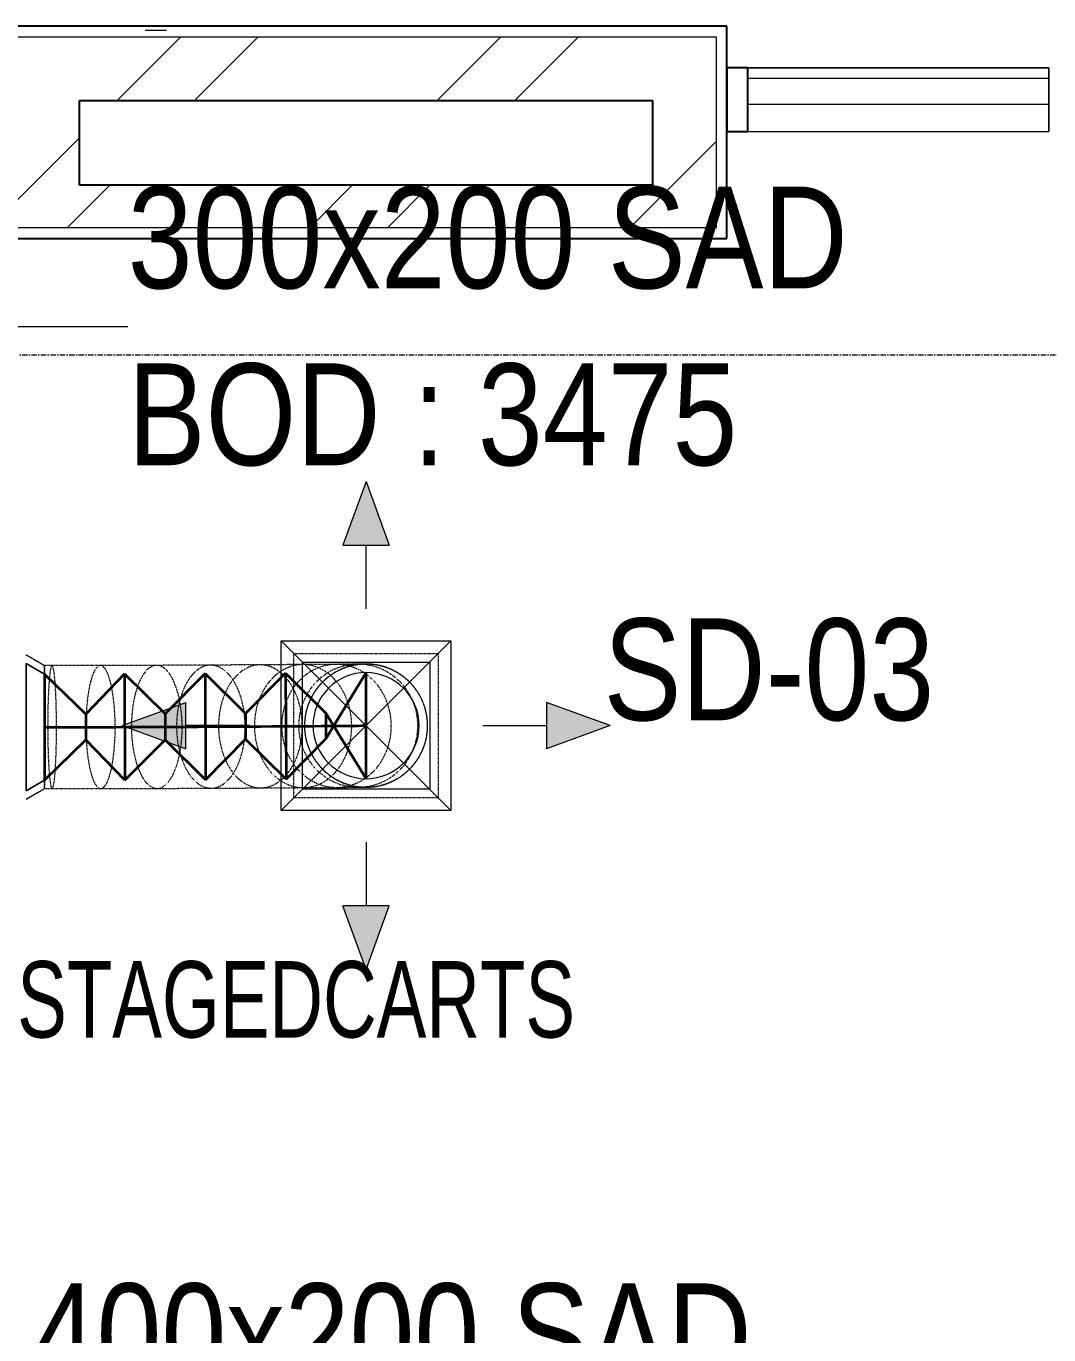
# Model space of a CAD drawing. Header units: inches. Extents: x -83664 to 20107, y -47222 to 19398.
# Drawn here: x 4902 to 7311, y -3073 to 10 of the extents above; entities that cross this region are included whole.
import ezdxf

# ---------------------------------------------------------------- set-up
doc = ezdxf.new("R2010")
doc.units = ezdxf.units.IN
doc.header["$MEASUREMENT"] = 0
for name, pattern in [('Center', [29.999999, 12, -6, 6, -6]), ('Grid Line', [22.225, 12.7, -3.175, 3.175, -3.175]), ('Hidden 0_50', [1.0584, 0.5292, -0.5292])]:
    doc.linetypes.add(name, pattern=pattern)
for name, color, linetype, lineweight in [('A-DETL-GENF', 7, 'Continuous', 9), ('A-GLAZ-CURT', 7, 'Continuous', 9), ('A-GLAZ-CWMG', 7, 'Continuous', 9), ('A-WALL', 7, 'Continuous', 9), ('A-WALL-PATT', 7, 'Continuous', 25), ('G-ANNO-TEXT', 7, 'Continuous', 9), ('M-HVAC-CDFF', 7, 'Continuous', 9), ('M-HVAC-DUCT-CNTR', 7, 'Center', 9), ('M-HVAC-DUCT-IDEN', 7, 'Continuous', 18), ('ROOM TAG', 7, 'Continuous', 9), ('S-GRID', 7, 'Continuous', 9)]:
    doc.layers.add(name, color=color, linetype=linetype, lineweight=lineweight)
for name, color, linetype, lineweight, true_color in [('FF ROOM TAG_dwg', 7, 'Continuous', 9, 0x767676), ('M-HVAC-DUCT', 7, 'Continuous', 9, 0xffe97f), ('M-HVAC-DUCT-PATT', 7, 'Continuous', 35, 0x007f00)]:
    doc.layers.add(name, color=color, linetype=linetype, lineweight=lineweight, true_color=true_color)
doc.styles.add('Arial Narrow_20', font='ARIALN.TTF', dxfattribs={"width": 0.85, "height": 4572})
doc.styles.add('Arial Narrow_21', font='ARIALN.TTF', dxfattribs={"height": 240})
pattern_1 = [(45, (0, 0), (-377.1708, 377.1708), []), (45, (0, 571.5), (-377.1708, 377.1708), [])]

# ---------------------------------------------------------------- blocks, each defined once
blk = doc.blocks.new('GCE-AT-Supply Air Rectangular Diffuser - 300x300-6788639-FIRST FLOOR AC CONDITIONING LAYOUT - PART A')
at = {"layer": 'A-DETL-GENF', "true_color": 0xff7f00}
for points in [[(54.6, 425), (0, 575), (-54.6, 425)], [(-425, -54.6), (-425, 54.6), (-575, 0)], [(425, -54.6), (575, 0), (425, 54.6)], [(0, -575), (54.6, -425), (-54.6, -425)]]:
    blk.add_hatch(color=30, dxfattribs=at).paths.add_polyline_path(points)
at = {"layer": 'A-DETL-GENF', "color": 30, "true_color": 0xff7f00}
for p, q in [((0, 575), (-54.6, 425)), ((0, 575), (54.6, 425)), ((-54.6, 425), (54.6, 425)), ((0, 275), (0, 425)), ((-200, -200), (200, 200)), ((-200, 200), (200, -200)), ((-200, -200), (-200, 200)), ((-200, 200), (200, 200)), ((200, 200), (200, -200)), ((-575, 0), (-425, 54.6)), ((-425, -54.6), (-425, 54.6)), ((425, 54.6), (425, -54.6)), ((575, 0), (425, 54.6)), ((-575, 0), (-425, -54.6)), ((275, 0), (425, 0)), ((-275, 0), (-425, 0)), ((575, 0), (425, -54.6)), ((200, -200), (-200, -200)), ((0, -275), (0, -425)), ((54.6, -425), (-54.6, -425)), ((0, -575), (-54.6, -425)), ((0, -575), (54.6, -425))]:
    blk.add_line(p, q, dxfattribs=at)
blk = doc.blocks.new('M_Rec to Rnd Transition - Angle - 60 Degree-8294802-FIRST FLOOR AC CONDITIONING LAYOUT - PART A')
at = {"layer": 'M-HVAC-DUCT', "color": 30, "true_color": 0xff7f00}
for p, q in [((0, 150), (43.3, 125)), ((43.3, 125), (0, 150)), ((0, 150), (0, -150)), ((0, -150), (0, 150)), ((43.3, 0), (43.3, 125)), ((43.3, 0), (43.3, 125)), ((43.3, -125), (43.3, 0)), ((43.3, -125), (43.3, 0)), ((0, -150), (43.3, -125)), ((43.3, -125), (0, -150))]:
    blk.add_line(p, q, dxfattribs=at)
blk = doc.blocks.new('M_Rectangular to Round Transition - Angle - 45 Degree-7600494-FIRST FLOOR AC CONDITIONING LAYOUT - PART A')
at = {"layer": 'M-HVAC-DUCT', "color": 30, "true_color": 0xff7f00}
for p, q in [((160335, 87412.4), (160335, 87712.4)), ((160335, 87712.4), (160635, 87712.4)), ((160635, 87712.4), (160635, 87412.4)), ((160635, 87412.4), (160335, 87412.4))]:
    blk.add_line(p, q, dxfattribs=at)
for start, end in [(90, 180), (0, 90), (180, 270), (270, 0)]:
    blk.add_arc((160485, 87562.4), 125, start, end, dxfattribs=at)
blk = doc.blocks.new('TEMW-SMBZ-HO-BM-HVAC-00002_rvt-1-FIRST FLOOR AC CONDITIONING LAYOUT - PART A')
at = {"layer": 'M-HVAC-DUCT', "color": 30, "linetype": 'Hidden 0_50', "true_color": 0xff7f00}
for p, q in [((156358.5, 96901), (156401.8, 96876)), ((156401.8, 96876), (156358.5, 96901)), ((156989.4, 96564.5), (156989.4, 96904.5)), ((156989.4, 96904.5), (157329.4, 96904.5)), ((157329.4, 96904.5), (157329.4, 96564.5)), ((156419.6, 96876), (156401.8, 96876)), ((156401.8, 96876), (156401.8, 96586)), ((156401.8, 96876), (156401.8, 96586)), ((156401.8, 96731), (156401.8, 96876)), ((156401.8, 96731), (156401.8, 96876)), ((156533.5, 96876.1), (156419.6, 96876)), ((156665.8, 96876.5), (156533.5, 96876.1)), ((156793.1, 96877.1), (156665.8, 96876.5)), ((156909.7, 96877.7), (156793, 96877.1)), ((157010.1, 96878.4), (156909.6, 96877.7)), ((157088.7, 96878.9), (157010, 96878.4)), ((157139.9, 96879.3), (157088.6, 96878.9)), ((157158.2, 96879.4), (157139.8, 96879.3)), ((156401.8, 96586), (156401.8, 96731)), ((156401.8, 96586), (156401.8, 96731)), ((156358.5, 96561), (156401.8, 96586)), ((156401.8, 96586), (156358.5, 96561)), ((156401.8, 96586), (156419.7, 96586)), ((156419.7, 96586), (156534.1, 96586.1)), ((156534.1, 96586.1), (156666.8, 96586.5)), ((156666.9, 96586.5), (156794.4, 96587.1)), ((156794.5, 96587.1), (156911.3, 96587.7)), ((156911.4, 96587.7), (157011.9, 96588.4)), ((157012, 96588.4), (157090.7, 96588.9)), ((157090.8, 96588.9), (157142.1, 96589.3)), ((157142.2, 96589.3), (157160.5, 96589.5)), ((157329.4, 96564.5), (156989.4, 96564.5))]:
    blk.add_line(p, q, dxfattribs=at)
for start, end in [(90, 180), (90.2449, 270.2449), (270.2449, 90.2449), (0, 90), (180, 270), (270, 0)]:
    blk.add_arc((157159.4, 96734.5), 145, start, end, dxfattribs=at)
for points in [[(156419.6, 96876), (156418.6, 96876), (156416.9, 96872.7), (156414.3, 96858), (156412.2, 96834.7), (156410.5, 96804.3), (156409.5, 96769), (156409.2, 96731), (156409.6, 96693), (156410.6, 96657.7), (156412.3, 96627.3), (156414.5, 96604), (156417, 96589.3), (156418.8, 96586), (156419.7, 96586)], [(156419.7, 96586), (156420.7, 96586), (156422.4, 96589.3), (156425, 96604), (156427.1, 96627.3), (156428.8, 96657.7), (156429.8, 96693), (156430.1, 96731), (156429.7, 96769), (156428.7, 96804.3), (156427, 96834.7), (156424.8, 96858), (156422.3, 96872.7), (156420.5, 96876), (156419.6, 96876)], [(156533.5, 96876.1), (156530.5, 96876.1), (156524.5, 96872.8), (156516.2, 96858.1), (156509, 96834.8), (156503.5, 96804.5), (156500.1, 96769.1), (156499, 96731.1), (156500.3, 96693.2), (156503.8, 96657.8), (156509.4, 96627.4), (156516.7, 96604.1), (156525.1, 96589.5), (156531.1, 96586.1), (156534.1, 96586.1)], [(156534.1, 96586.1), (156537.2, 96586.2), (156543.1, 96589.5), (156551.5, 96604.1), (156558.7, 96627.5), (156564.1, 96657.8), (156567.5, 96693.2), (156568.7, 96731.2), (156567.4, 96769.1), (156563.8, 96804.5), (156558.2, 96834.9), (156551, 96858.2), (156542.5, 96872.8), (156536.6, 96876.2), (156533.5, 96876.1)], [(156665.9, 96876.5), (156660.6, 96876.5), (156650.2, 96873.2), (156635.7, 96858.5), (156623.3, 96835.2), (156613.8, 96804.8), (156607.9, 96769.4), (156605.9, 96731.4), (156608.1, 96693.5), (156614.3, 96658.1), (156624, 96627.8), (156636.6, 96604.5), (156651.2, 96589.8), (156661.6, 96586.5), (156666.8, 96586.5)], [(156666.8, 96586.5), (156672.1, 96586.5), (156682.4, 96589.9), (156697, 96604.6), (156709.4, 96627.9), (156718.9, 96658.3), (156724.8, 96693.7), (156726.7, 96731.6), (156724.5, 96769.6), (156718.4, 96805), (156708.7, 96835.3), (156696.1, 96858.6), (156681.5, 96873.2), (156671.1, 96876.5), (156665.9, 96876.5)], [(156793.2, 96877.1), (156786.1, 96877.1), (156772, 96873.7), (156752.4, 96859), (156735.5, 96835.7), (156722.7, 96805.3), (156714.6, 96769.9), (156712, 96731.9), (156714.9, 96693.9), (156723.3, 96658.6), (156736.4, 96628.2), (156753.4, 96605), (156773.2, 96590.4), (156787.3, 96587.1), (156794.3, 96587.1)], [(156794.3, 96587.1), (156801.4, 96587.1), (156815.5, 96590.5), (156835.1, 96605.2), (156852, 96628.5), (156864.8, 96658.9), (156872.9, 96694.3), (156875.5, 96732.3), (156872.6, 96770.2), (156864.2, 96805.6), (156851.1, 96835.9), (156834.1, 96859.2), (156814.3, 96873.8), (156800.2, 96877.1), (156793.2, 96877.1)], [(156909.8, 96877.7), (156901.2, 96877.7), (156884, 96874.3), (156860, 96859.6), (156839.5, 96836.2), (156823.8, 96805.8), (156814, 96770.4), (156810.7, 96732.4), (156814.3, 96694.5), (156824.4, 96659.1), (156840.4, 96628.8), (156861.2, 96605.6), (156885.3, 96591), (156902.5, 96587.7), (156911.2, 96587.7)], [(157010.3, 96878.4), (157000.3, 96878.3), (156980.4, 96874.9), (156952.5, 96860.2), (156928.6, 96836.8), (156910.3, 96806.3), (156898.9, 96770.9), (156895.1, 96733), (156899.2, 96695), (156911, 96659.7), (156929.5, 96629.4), (156953.6, 96606.1), (156981.7, 96591.6), (157001.7, 96588.3), (157011.7, 96588.4)], [(156911.2, 96587.7), (156919.8, 96587.8), (156937, 96591.1), (156961, 96605.9), (156981.5, 96629.2), (156997.2, 96659.7), (157007, 96695.1), (157010.3, 96733), (157006.7, 96771), (156996.6, 96806.3), (156980.6, 96836.6), (156959.8, 96859.9), (156935.7, 96874.5), (156918.5, 96877.7), (156909.8, 96877.7)], [(157089, 96878.9), (157077.8, 96878.9), (157055.3, 96875.4), (157023.8, 96860.7), (156996.9, 96837.3), (156976.3, 96806.8), (156963.4, 96771.4), (156959.1, 96733.4), (156963.7, 96695.5), (156976.9, 96660.1), (156997.8, 96629.8), (157025, 96606.6), (157056.6, 96592.1), (157079.1, 96588.9), (157090.4, 96588.9)], [(157140.4, 96879.3), (157128.1, 96879.2), (157103.6, 96875.8), (157069.4, 96861), (157040.1, 96837.6), (157017.7, 96807.1), (157003.7, 96771.7), (156999, 96733.7), (157004, 96695.8), (157018.3, 96660.5), (157041, 96630.2), (157070.6, 96607), (157104.9, 96592.5), (157129.4, 96589.3), (157141.6, 96589.3)], [(157011.7, 96588.4), (157021.7, 96588.4), (157041.7, 96591.8), (157069.6, 96606.5), (157093.4, 96629.9), (157111.7, 96660.4), (157123.1, 96695.8), (157126.9, 96733.8), (157122.8, 96771.7), (157111, 96807), (157092.5, 96837.3), (157068.4, 96860.6), (157040.3, 96875.1), (157020.4, 96878.4), (157010.3, 96878.4)], [(157158.7, 96879.4), (157146.1, 96879.4), (157120.8, 96876), (157085.5, 96861.2), (157055.2, 96837.7), (157032, 96807.2), (157017.5, 96771.8), (157012.7, 96733.8), (157017.8, 96695.9), (157032.6, 96660.6), (157056.1, 96630.3), (157086.6, 96607.1), (157122, 96592.6), (157147.3, 96589.4), (157160, 96589.5)], [(157090.4, 96588.9), (157101.7, 96589), (157124.1, 96592.4), (157155.6, 96607.1), (157182.5, 96630.6), (157203.2, 96661), (157216, 96696.4), (157220.3, 96734.4), (157215.7, 96772.4), (157202.5, 96807.7), (157181.6, 96838), (157154.4, 96861.2), (157122.9, 96875.7), (157100.3, 96879), (157089, 96878.9)], [(157141.6, 96589.3), (157153.9, 96589.4), (157178.4, 96592.8), (157212.6, 96607.6), (157241.9, 96631), (157264.3, 96661.5), (157278.4, 96696.9), (157283, 96734.9), (157278, 96772.8), (157263.7, 96808.1), (157241, 96838.4), (157211.5, 96861.6), (157177.1, 96876.1), (157152.6, 96879.4), (157140.4, 96879.3)], [(157160, 96589.5), (157172.6, 96589.5), (157197.9, 96592.9), (157233.2, 96607.7), (157263.5, 96631.2), (157286.7, 96661.7), (157301.2, 96697.1), (157306, 96735.1), (157300.9, 96773), (157286.1, 96808.3), (157262.6, 96838.6), (157232.1, 96861.8), (157196.7, 96876.3), (157171.4, 96879.5), (157158.7, 96879.4)]]:
    blk.add_open_spline(points, degree=3, dxfattribs=at)
at = {"layer": 'M-HVAC-DUCT-CNTR', "color": 30, "linetype": 'Continuous', "lineweight": 35, "true_color": 0xff7f00}
blk.add_open_spline([(156401.8, 96731), (156748.3, 96731), (157159.4, 96734.5), (157159.4, 96734.5)], degree=3, dxfattribs=at)
at = {"layer": 'M-HVAC-DUCT-PATT', "color": 30, "true_color": 0xff7f00}
for p, q in [((156969.2, 96858.1), (156875.1, 96762.8)), ((156969.2, 96858.1), (157064.5, 96764)), ((156969.2, 96858.1), (156970.8, 96608.1)), ((156969.2, 96858.1), (156970.8, 96608.1)), ((157159.4, 96859.5), (157064.9, 96703.4)), ((157159.4, 96609.5), (157159.4, 96859.5)), ((156401.8, 96856), (156499.4, 96761.4)), ((156401.8, 96856), (156401.8, 96606)), ((156401.8, 96856), (156401.8, 96606)), ((156590, 96856.3), (156499.4, 96761.4)), ((156590, 96856.3), (156685.9, 96761.9)), ((156590, 96856.3), (156590.7, 96606.3)), ((156590, 96856.3), (156590.7, 96606.3)), ((156780, 96857), (156685.9, 96761.9)), ((156780, 96857), (156875.1, 96762.8)), ((156780, 96857), (156781.2, 96607)), ((156780, 96857), (156781.2, 96607)), ((156499.4, 96761.4), (156499.5, 96700.8)), ((156685.9, 96761.9), (156686.1, 96701.3)), ((156875.1, 96762.8), (156875.4, 96702.2)), ((157159.4, 96609.5), (157064.5, 96764)), ((157064.5, 96764), (157064.9, 96703.4)), ((156401.8, 96606), (156499.5, 96700.8)), ((156590.7, 96606.3), (156499.5, 96700.8)), ((156590.7, 96606.3), (156686.1, 96701.3)), ((156781.2, 96607), (156686.1, 96701.3)), ((156781.2, 96607), (156875.4, 96702.2)), ((156970.8, 96608.1), (156875.4, 96702.2)), ((156970.8, 96608.1), (157064.9, 96703.4))]:
    blk.add_line(p, q, dxfattribs=at)
at = {"layer": 'M-HVAC-CDFF', "color": 6, "linetype": 'Hidden 0_50', "lineweight": 9, "true_color": 0xff00ff}
blk.add_blockref('GCE-AT-Supply Air Rectangular Diffuser - 300x300-6788639-FIRST FLOOR AC CONDITIONING LAYOUT - PART A', (157159.4, 96734.5), dxfattribs=at)
at = {"layer": 'M-HVAC-DUCT', "color": 6, "linetype": 'Hidden 0_50', "lineweight": 9, "true_color": 0xff00ff}
blk.add_blockref('M_Rec to Rnd Transition - Angle - 60 Degree-8294802-FIRST FLOOR AC CONDITIONING LAYOUT - PART A', (156358.5, 96731), dxfattribs=at)
at = {"layer": 'M-HVAC-DUCT', "color": 6, "linetype": 'Hidden 0_50', "lineweight": 9, "true_color": 0xff00ff, "rotation": 180}
blk.add_blockref('M_Rectangular to Round Transition - Angle - 45 Degree-7600494-FIRST FLOOR AC CONDITIONING LAYOUT - PART A', (317644.4, 184296.8), dxfattribs=at)
blk = doc.blocks.new('TEMW-SMBZ-HO-BM-HVAC-00002_rvt-2-FIRST FLOOR AC CONDITIONING LAYOUT - PART A')
at = {"layer": 'M-HVAC-DUCT', "color": 30, "linetype": 'Hidden 0_50', "true_color": 0xff7f00}
for p, q in [((156358.5, 96901), (156401.8, 96876)), ((156401.8, 96876), (156358.5, 96901)), ((156989.4, 96564.5), (156989.4, 96904.5)), ((156989.4, 96904.5), (157329.4, 96904.5)), ((157329.4, 96904.5), (157329.4, 96564.5)), ((156419.6, 96876), (156401.8, 96876)), ((156401.8, 96876), (156401.8, 96586)), ((156401.8, 96876), (156401.8, 96586)), ((156401.8, 96731), (156401.8, 96876)), ((156401.8, 96731), (156401.8, 96876)), ((156533.5, 96876.1), (156419.6, 96876)), ((156665.8, 96876.5), (156533.5, 96876.1)), ((156793.1, 96877.1), (156665.8, 96876.5)), ((156909.7, 96877.7), (156793, 96877.1)), ((157010.1, 96878.4), (156909.6, 96877.7)), ((157088.7, 96878.9), (157010, 96878.4)), ((157139.9, 96879.3), (157088.6, 96878.9)), ((157158.2, 96879.4), (157139.8, 96879.3)), ((156401.8, 96586), (156401.8, 96731)), ((156401.8, 96586), (156401.8, 96731)), ((156358.5, 96561), (156401.8, 96586)), ((156401.8, 96586), (156358.5, 96561)), ((156401.8, 96586), (156419.7, 96586)), ((156419.7, 96586), (156534.1, 96586.1)), ((156534.1, 96586.1), (156666.8, 96586.5)), ((156666.9, 96586.5), (156794.4, 96587.1)), ((156794.5, 96587.1), (156911.3, 96587.7)), ((156911.4, 96587.7), (157011.9, 96588.4)), ((157012, 96588.4), (157090.7, 96588.9)), ((157090.8, 96588.9), (157142.1, 96589.3)), ((157142.2, 96589.3), (157160.5, 96589.5)), ((157329.4, 96564.5), (156989.4, 96564.5))]:
    blk.add_line(p, q, dxfattribs=at)
for start, end in [(90, 180), (90.2449, 270.2449), (270.2449, 90.2449), (0, 90), (180, 270), (270, 0)]:
    blk.add_arc((157159.4, 96734.5), 145, start, end, dxfattribs=at)
for points in [[(156419.6, 96876), (156418.6, 96876), (156416.9, 96872.7), (156414.3, 96858), (156412.2, 96834.7), (156410.5, 96804.3), (156409.5, 96769), (156409.2, 96731), (156409.6, 96693), (156410.6, 96657.7), (156412.3, 96627.3), (156414.5, 96604), (156417, 96589.3), (156418.8, 96586), (156419.7, 96586)], [(156419.7, 96586), (156420.7, 96586), (156422.4, 96589.3), (156425, 96604), (156427.1, 96627.3), (156428.8, 96657.7), (156429.8, 96693), (156430.1, 96731), (156429.7, 96769), (156428.7, 96804.3), (156427, 96834.7), (156424.8, 96858), (156422.3, 96872.7), (156420.5, 96876), (156419.6, 96876)], [(156533.5, 96876.1), (156530.5, 96876.1), (156524.5, 96872.8), (156516.2, 96858.1), (156509, 96834.8), (156503.5, 96804.5), (156500.1, 96769.1), (156499, 96731.1), (156500.3, 96693.2), (156503.8, 96657.8), (156509.4, 96627.4), (156516.7, 96604.1), (156525.1, 96589.5), (156531.1, 96586.1), (156534.1, 96586.1)], [(156534.1, 96586.1), (156537.2, 96586.2), (156543.1, 96589.5), (156551.5, 96604.1), (156558.7, 96627.5), (156564.1, 96657.8), (156567.5, 96693.2), (156568.7, 96731.2), (156567.4, 96769.1), (156563.8, 96804.5), (156558.2, 96834.9), (156551, 96858.2), (156542.5, 96872.8), (156536.6, 96876.2), (156533.5, 96876.1)], [(156665.9, 96876.5), (156660.6, 96876.5), (156650.2, 96873.2), (156635.7, 96858.5), (156623.3, 96835.2), (156613.8, 96804.8), (156607.9, 96769.4), (156605.9, 96731.4), (156608.1, 96693.5), (156614.3, 96658.1), (156624, 96627.8), (156636.6, 96604.5), (156651.2, 96589.8), (156661.6, 96586.5), (156666.8, 96586.5)], [(156666.8, 96586.5), (156672.1, 96586.5), (156682.4, 96589.9), (156697, 96604.6), (156709.4, 96627.9), (156718.9, 96658.3), (156724.8, 96693.7), (156726.7, 96731.6), (156724.5, 96769.6), (156718.4, 96805), (156708.7, 96835.3), (156696.1, 96858.6), (156681.5, 96873.2), (156671.1, 96876.5), (156665.9, 96876.5)], [(156793.2, 96877.1), (156786.1, 96877.1), (156772, 96873.7), (156752.4, 96859), (156735.5, 96835.7), (156722.7, 96805.3), (156714.6, 96769.9), (156712, 96731.9), (156714.9, 96693.9), (156723.3, 96658.6), (156736.4, 96628.2), (156753.4, 96605), (156773.2, 96590.4), (156787.3, 96587.1), (156794.3, 96587.1)], [(156794.3, 96587.1), (156801.4, 96587.1), (156815.5, 96590.5), (156835.1, 96605.2), (156852, 96628.5), (156864.8, 96658.9), (156872.9, 96694.3), (156875.5, 96732.3), (156872.6, 96770.2), (156864.2, 96805.6), (156851.1, 96835.9), (156834.1, 96859.2), (156814.3, 96873.8), (156800.2, 96877.1), (156793.2, 96877.1)], [(156909.8, 96877.7), (156901.2, 96877.7), (156884, 96874.3), (156860, 96859.6), (156839.5, 96836.2), (156823.8, 96805.8), (156814, 96770.4), (156810.7, 96732.4), (156814.3, 96694.5), (156824.4, 96659.1), (156840.4, 96628.8), (156861.2, 96605.6), (156885.3, 96591), (156902.5, 96587.7), (156911.2, 96587.7)], [(157010.3, 96878.4), (157000.3, 96878.3), (156980.4, 96874.9), (156952.5, 96860.2), (156928.6, 96836.8), (156910.3, 96806.3), (156898.9, 96770.9), (156895.1, 96733), (156899.2, 96695), (156911, 96659.7), (156929.5, 96629.4), (156953.6, 96606.1), (156981.7, 96591.6), (157001.7, 96588.3), (157011.7, 96588.4)], [(156911.2, 96587.7), (156919.8, 96587.8), (156937, 96591.1), (156961, 96605.9), (156981.5, 96629.2), (156997.2, 96659.7), (157007, 96695.1), (157010.3, 96733), (157006.7, 96771), (156996.6, 96806.3), (156980.6, 96836.6), (156959.8, 96859.9), (156935.7, 96874.5), (156918.5, 96877.7), (156909.8, 96877.7)], [(157089, 96878.9), (157077.8, 96878.9), (157055.3, 96875.4), (157023.8, 96860.7), (156996.9, 96837.3), (156976.3, 96806.8), (156963.4, 96771.4), (156959.1, 96733.4), (156963.7, 96695.5), (156976.9, 96660.1), (156997.8, 96629.8), (157025, 96606.6), (157056.6, 96592.1), (157079.1, 96588.9), (157090.4, 96588.9)], [(157140.4, 96879.3), (157128.1, 96879.2), (157103.6, 96875.8), (157069.4, 96861), (157040.1, 96837.6), (157017.7, 96807.1), (157003.7, 96771.7), (156999, 96733.7), (157004, 96695.8), (157018.3, 96660.5), (157041, 96630.2), (157070.6, 96607), (157104.9, 96592.5), (157129.4, 96589.3), (157141.6, 96589.3)], [(157011.7, 96588.4), (157021.7, 96588.4), (157041.7, 96591.8), (157069.6, 96606.5), (157093.4, 96629.9), (157111.7, 96660.4), (157123.1, 96695.8), (157126.9, 96733.8), (157122.8, 96771.7), (157111, 96807), (157092.5, 96837.3), (157068.4, 96860.6), (157040.3, 96875.1), (157020.4, 96878.4), (157010.3, 96878.4)], [(157158.7, 96879.4), (157146.1, 96879.4), (157120.8, 96876), (157085.5, 96861.2), (157055.2, 96837.7), (157032, 96807.2), (157017.5, 96771.8), (157012.7, 96733.8), (157017.8, 96695.9), (157032.6, 96660.6), (157056.1, 96630.3), (157086.6, 96607.1), (157122, 96592.6), (157147.3, 96589.4), (157160, 96589.5)], [(157090.4, 96588.9), (157101.7, 96589), (157124.1, 96592.4), (157155.6, 96607.1), (157182.5, 96630.6), (157203.2, 96661), (157216, 96696.4), (157220.3, 96734.4), (157215.7, 96772.4), (157202.5, 96807.7), (157181.6, 96838), (157154.4, 96861.2), (157122.9, 96875.7), (157100.3, 96879), (157089, 96878.9)], [(157141.6, 96589.3), (157153.9, 96589.4), (157178.4, 96592.8), (157212.6, 96607.6), (157241.9, 96631), (157264.3, 96661.5), (157278.4, 96696.9), (157283, 96734.9), (157278, 96772.8), (157263.7, 96808.1), (157241, 96838.4), (157211.5, 96861.6), (157177.1, 96876.1), (157152.6, 96879.4), (157140.4, 96879.3)], [(157160, 96589.5), (157172.6, 96589.5), (157197.9, 96592.9), (157233.2, 96607.7), (157263.5, 96631.2), (157286.7, 96661.7), (157301.2, 96697.1), (157306, 96735.1), (157300.9, 96773), (157286.1, 96808.3), (157262.6, 96838.6), (157232.1, 96861.8), (157196.7, 96876.3), (157171.4, 96879.5), (157158.7, 96879.4)]]:
    blk.add_open_spline(points, degree=3, dxfattribs=at)
at = {"layer": 'M-HVAC-DUCT-CNTR', "color": 30, "linetype": 'Continuous', "lineweight": 35, "true_color": 0xff7f00}
blk.add_open_spline([(156401.8, 96731), (156748.3, 96731), (157159.4, 96734.5), (157159.4, 96734.5)], degree=3, dxfattribs=at)
at = {"layer": 'M-HVAC-DUCT-PATT', "color": 30, "true_color": 0xff7f00}
for p, q in [((156969.2, 96858.1), (156875.1, 96762.8)), ((156969.2, 96858.1), (157064.5, 96764)), ((156969.2, 96858.1), (156970.8, 96608.1)), ((156969.2, 96858.1), (156970.8, 96608.1)), ((157159.4, 96859.5), (157064.9, 96703.4)), ((157159.4, 96609.5), (157159.4, 96859.5)), ((156401.8, 96856), (156499.4, 96761.4)), ((156401.8, 96856), (156401.8, 96606)), ((156401.8, 96856), (156401.8, 96606)), ((156590, 96856.3), (156499.4, 96761.4)), ((156590, 96856.3), (156685.9, 96761.9)), ((156590, 96856.3), (156590.7, 96606.3)), ((156590, 96856.3), (156590.7, 96606.3)), ((156780, 96857), (156685.9, 96761.9)), ((156780, 96857), (156875.1, 96762.8)), ((156780, 96857), (156781.2, 96607)), ((156780, 96857), (156781.2, 96607)), ((156499.4, 96761.4), (156499.5, 96700.8)), ((156685.9, 96761.9), (156686.1, 96701.3)), ((156875.1, 96762.8), (156875.4, 96702.2)), ((157159.4, 96609.5), (157064.5, 96764)), ((157064.5, 96764), (157064.9, 96703.4)), ((156401.8, 96606), (156499.5, 96700.8)), ((156590.7, 96606.3), (156499.5, 96700.8)), ((156590.7, 96606.3), (156686.1, 96701.3)), ((156781.2, 96607), (156686.1, 96701.3)), ((156781.2, 96607), (156875.4, 96702.2)), ((156970.8, 96608.1), (156875.4, 96702.2)), ((156970.8, 96608.1), (157064.9, 96703.4))]:
    blk.add_line(p, q, dxfattribs=at)
at = {"layer": 'M-HVAC-CDFF', "color": 6, "linetype": 'Hidden 0_50', "lineweight": 9, "true_color": 0xff00ff}
blk.add_blockref('GCE-AT-Supply Air Rectangular Diffuser - 300x300-6788639-FIRST FLOOR AC CONDITIONING LAYOUT - PART A', (157159.4, 96734.5), dxfattribs=at)
at = {"layer": 'M-HVAC-DUCT', "color": 6, "linetype": 'Hidden 0_50', "lineweight": 9, "true_color": 0xff00ff}
blk.add_blockref('M_Rec to Rnd Transition - Angle - 60 Degree-8294802-FIRST FLOOR AC CONDITIONING LAYOUT - PART A', (156358.5, 96731), dxfattribs=at)
at = {"layer": 'M-HVAC-DUCT', "color": 6, "linetype": 'Hidden 0_50', "lineweight": 9, "true_color": 0xff00ff, "rotation": 180}
blk.add_blockref('M_Rectangular to Round Transition - Angle - 45 Degree-7600494-FIRST FLOOR AC CONDITIONING LAYOUT - PART A', (317644.4, 184296.8), dxfattribs=at)
blk = doc.blocks.new('System Panel - Solid-1052253-FIRST FLOOR AC CONDITIONING LAYOUT - PART A')
at = {"layer": 'A-GLAZ-CURT', "color": 9, "lineweight": 18, "true_color": 0xbbbbbb}
for p, q in [((354.4, 10.5), (-354.4, 10.5)), ((-354.4, 10.5), (-354.4, -49.5)), ((354.4, -49.5), (354.4, 10.5)), ((-354.4, -49.5), (354.4, -49.5))]:
    blk.add_line(p, q, dxfattribs=at)
at = {"layer": 'A-GLAZ-CURT', "color": 9, "true_color": 0xbbbbbb}
for p, q in [((-354.4, -49.5), (-354.4, 10.5)), ((354.4, 10.5), (-354.4, 10.5)), ((354.4, 10.5), (354.4, -49.5)), ((-354.4, -49.5), (354.4, -49.5))]:
    blk.add_line(p, q, dxfattribs=at)
blk = doc.blocks.new('Rectangular Mullion - 50 x 150mm-649791-FIRST FLOOR AC CONDITIONING LAYOUT - PART A')
at = {"layer": 'A-GLAZ-CWMG', "color": 9, "true_color": 0xbbbbbb}
for p, q in [((158818.1, 98284.7), (158818.1, 98134.7)), ((158818.1, 98134.7), (158818.1, 98284.7)), ((159527, 98284.7), (158818.1, 98284.7)), ((158818.1, 98284.7), (159527, 98284.7)), ((159527, 98284.7), (159527, 98134.7)), ((159527, 98134.7), (159527, 98284.7)), ((158818.1, 98134.7), (159527, 98134.7)), ((158818.1, 98134.7), (159527, 98134.7))]:
    blk.add_line(p, q, dxfattribs=at)
blk = doc.blocks.new('Rectangular Mullion - 50 x 150mm-423464-FIRST FLOOR AC CONDITIONING LAYOUT - PART A')
at = {"layer": 'A-GLAZ-CWMG', "color": 9, "lineweight": 25, "true_color": 0xbbbbbb}
for p, q in [((-50, 75), (0, 75)), ((-50, -75), (-50, 75)), ((0, 75), (0, -75)), ((0, -75), (-50, -75))]:
    blk.add_line(p, q, dxfattribs=at)
at = {"layer": 'A-GLAZ-CWMG', "color": 9, "true_color": 0xbbbbbb}
for p, q in [((0, 75), (-50, 75)), ((-50, 75), (-50, -75)), ((0, -75), (0, 75)), ((-50, -75), (0, -75))]:
    blk.add_line(p, q, dxfattribs=at)
blk = doc.blocks.new('SMBZ_Hospital Arch Model_2026_01_29_rvt-1-FIRST FLOOR AC CONDITIONING LAYOUT - PART A')
at = {"layer": 'A-WALL-PATT', "lineweight": 9, "true_color": 0xbbbbbb}
h = blk.add_hatch(dxfattribs=at)
h.set_pattern_fill('FP_13', color=9, style=0, pattern_type=2)
h.set_pattern_definition([(0, (0, 0), (1219.2, 304.8), [50.292, -864.108, 50.292, -864.108, -4876.8]), (0, (0, 0), (1219.2, 304.8), [-1828.8, 50.292, -1778.508, 50.292, -864.108, -2133.6]), (0, (0, 0), (1219.2, 304.8), [-4572, 50.292, -559.308, 50.292, -1473.708]), (120, (457.2, 152.4), (-873.56454, 903.45817), [50.292, -864.108, 50.292, -864.108, -4876.8]), (120, (457.2, 152.4), (-873.56454, 903.45817), [-1828.8, 50.292, -1778.508, 50.292, -864.108, -2133.6]), (120, (457.2, 152.4), (-873.56454, 903.45817), [-4572, 50.292, -559.308, 50.292, -1473.708]), (240, (609.6, 762), (-345.63546, -1208.25817), [50.292, -864.108, 50.292, -864.108, -4876.8]), (240, (609.6, 762), (-345.63546, -1208.25817), [-1828.8, 50.292, -1778.508, 50.292, -864.108, -2133.6]), (240, (609.6, 762), (-345.63546, -1208.25817), [-4572, 50.292, -559.308, 50.292, -1473.708])])
h.paths.add_polyline_path([(156484.2, 98357.7), (157984.2, 98357.7), (157984.2, 98382.7), (156334.2, 98382.7), (156334.2, 98357.7)])
h = blk.add_hatch(dxfattribs=at)
h.set_pattern_fill('FP_12', color=9, style=0, pattern_type=2)
h.set_pattern_definition(pattern_1)
h.paths.add_polyline_path([(156484.2, 97907.7), (156484.2, 98357.7), (156334.2, 98357.7), (156334.2, 97907.7)])
h = blk.add_hatch(dxfattribs=at)
h.set_pattern_fill('FP_12', color=9, style=0, pattern_type=2)
h.set_pattern_definition(pattern_1)
h.paths.add_polyline_path([(157834.2, 98207.7), (157834.2, 98357.7), (156484.2, 98357.7), (156484.2, 98207.7), (156648.8, 98207.7)])
h = blk.add_hatch(dxfattribs=at)
h.set_pattern_fill('FP_12', color=9, style=0, pattern_type=2)
h.set_pattern_definition(pattern_1)
h.paths.add_polyline_path([(157984.2, 97907.7), (157984.2, 98357.7), (157834.2, 98357.7), (157834.2, 97907.7)])
h = blk.add_hatch(dxfattribs=at)
h.set_pattern_fill('FP_12', color=9, style=0, pattern_type=2)
h.set_pattern_definition(pattern_1)
h.paths.add_polyline_path([(156484.2, 97907.7), (157834.2, 97907.7), (157834.2, 98007.7), (156484.2, 98007.7)])
at = {"layer": 'A-WALL', "color": 9, "true_color": 0xbbbbbb}
for p, q in [((156309.2, 98382.7), (156484.2, 98382.7)), ((157834.2, 98382.7), (156484.2, 98382.7)), ((157834.2, 98382.7), (158009.2, 98382.7)), ((158009.2, 97882.7), (158009.2, 98382.7)), ((156334.2, 98357.7), (156484.2, 98357.7)), ((156484.2, 98357.7), (157834.2, 98357.7)), ((157834.2, 98357.7), (157984.2, 98357.7)), ((157984.2, 98357.7), (157984.2, 97907.7)), ((156484.2, 98207.7), (157834.2, 98207.7)), ((156484.2, 98007.7), (156484.2, 98207.7)), ((157834.2, 98207.7), (157834.2, 98007.7)), ((157834.2, 98007.7), (156484.2, 98007.7)), ((156484.2, 97907.7), (156334.2, 97907.7)), ((157834.2, 97907.7), (156484.2, 97907.7)), ((157984.2, 97907.7), (157834.2, 97907.7)), ((156484.2, 97882.7), (156309.2, 97882.7)), ((156484.2, 97882.7), (157834.2, 97882.7)), ((158009.2, 97882.7), (157834.2, 97882.7))]:
    blk.add_line(p, q, dxfattribs=at)
at = {"layer": 'A-WALL', "color": 9, "lineweight": 25, "true_color": 0xbbbbbb}
for p, q in [((156484.2, 98382.7), (156334.2, 98382.7)), ((157834.2, 98382.7), (156484.2, 98382.7)), ((157984.2, 98382.7), (157834.2, 98382.7)), ((158009.2, 98382.7), (157984.2, 98382.7)), ((158009.2, 97882.7), (158009.2, 98382.7)), ((156484.2, 98207.7), (157834.2, 98207.7)), ((156484.2, 98007.7), (156484.2, 98207.7)), ((157834.2, 98207.7), (157834.2, 98007.7)), ((157834.2, 98007.7), (156484.2, 98007.7)), ((156334.2, 97882.7), (156484.2, 97882.7)), ((156484.2, 97882.7), (157834.2, 97882.7)), ((157834.2, 97882.7), (157984.2, 97882.7)), ((157984.2, 97882.7), (158009.2, 97882.7))]:
    blk.add_line(p, q, dxfattribs=at)
at = {"layer": 'A-GLAZ-CURT', "color": 9, "lineweight": 9, "true_color": 0xbbbbbb, "rotation": 180}
blk.add_blockref('System Panel - Solid-1052253-FIRST FLOOR AC CONDITIONING LAYOUT - PART A', (158413.7, 98209.7), dxfattribs=at)
at = {"layer": 'A-GLAZ-CWMG', "color": 9, "lineweight": 9, "true_color": 0xbbbbbb, "extrusion": (0, 0, -1)}
blk.add_blockref('Rectangular Mullion - 50 x 150mm-423464-FIRST FLOOR AC CONDITIONING LAYOUT - PART A', (-158009.2, 98209.7), dxfattribs=at)
at = {"layer": 'A-GLAZ-CWMG', "color": 9, "lineweight": 9, "true_color": 0xbbbbbb}
blk.add_blockref('Rectangular Mullion - 50 x 150mm-649791-FIRST FLOOR AC CONDITIONING LAYOUT - PART A', (-758.9, 0), dxfattribs=at)
blk = doc.blocks.new('FF ROOM TAG_dwg-8877209-FIRST FLOOR AC CONDITIONING LAYOUT - PART A')
at = {"layer": 'ROOM TAG', "insert": (1994617, 2326201), "char_height": 4572, "width": 39156.52, "attachment_point": 2, "line_spacing_factor": 0.974696, "style": 'Arial Narrow_20'}
blk.add_mtext('STAGEDCARTS', dxfattribs=at)

msp = doc.modelspace()

# ---------------------------------------------------------------- linework, layer by layer
at = {"layer": 'M-HVAC-DUCT-IDEN', "lineweight": 9}
msp.add_line((4658.5, -697), (5141.2, -697), dxfattribs=at)
at = {"layer": 'S-GRID', "color": 254, "linetype": 'Grid Line', "true_color": 0xdcdcdc}
msp.add_line((20106.7, -764.5), (-81517, -764.5), dxfattribs=at)

# ---------------------------------------------------------------- block references
at = {"lineweight": 5}
for name in ['SMBZ_Hospital Arch Model_2026_01_29_rvt-1-FIRST FLOOR AC CONDITIONING LAYOUT - PART A', 'TEMW-SMBZ-HO-BM-HVAC-00002_rvt-1-FIRST FLOOR AC CONDITIONING LAYOUT - PART A', 'TEMW-SMBZ-HO-BM-HVAC-00002_rvt-2-FIRST FLOOR AC CONDITIONING LAYOUT - PART A']:
    msp.add_blockref(name, (-151456.7, -98372.2), dxfattribs=at)
at = {"layer": 'FF ROOM TAG_dwg', "color": 7, "xscale": 0.03937007874015915, "yscale": 0.03937007874015915, "zscale": 0.03937007874015915}
msp.add_blockref('FF ROOM TAG_dwg-8877209-FIRST FLOOR AC CONDITIONING LAYOUT - PART A', (-72990.3, -93775.4), dxfattribs=at)
msp.add_blockref('FF ROOM TAG_dwg-8877209-FIRST FLOOR AC CONDITIONING LAYOUT - PART A', (-72990.3, -93775.4), dxfattribs=at)
msp.add_blockref('FF ROOM TAG_dwg-8877209-FIRST FLOOR AC CONDITIONING LAYOUT - PART A', (-72990.3, -93775.4), dxfattribs=at)
msp.add_blockref('FF ROOM TAG_dwg-8877209-FIRST FLOOR AC CONDITIONING LAYOUT - PART A', (-72990.3, -93775.4), dxfattribs=at)
msp.add_blockref('FF ROOM TAG_dwg-8877209-FIRST FLOOR AC CONDITIONING LAYOUT - PART A', (-72990.3, -93775.4), dxfattribs=at)

# ---------------------------------------------------------------- texts
at = {"layer": 'G-ANNO-TEXT', "insert": (6262.5, -1385), "char_height": 240, "width": 986.076, "attachment_point": 1, "style": 'Arial Narrow_21'}
msp.add_mtext('SD-03', dxfattribs=at)
at = {"layer": 'M-HVAC-DUCT-IDEN', "lineweight": 9, "char_height": 240, "attachment_point": 1, "style": 'Arial Narrow_21'}
for s, insert, width in [('300x200 SAD', (5141.2, -367.4), 2128.48), ('BOD : 3475', (5141.2, -784.1), 1803.797), ('400x200 SAD', (4914.8, -2952), 2128.48)]:
    msp.add_mtext(s, dxfattribs=dict(at, insert=insert, width=width))

doc.saveas('drawing.dxf')
